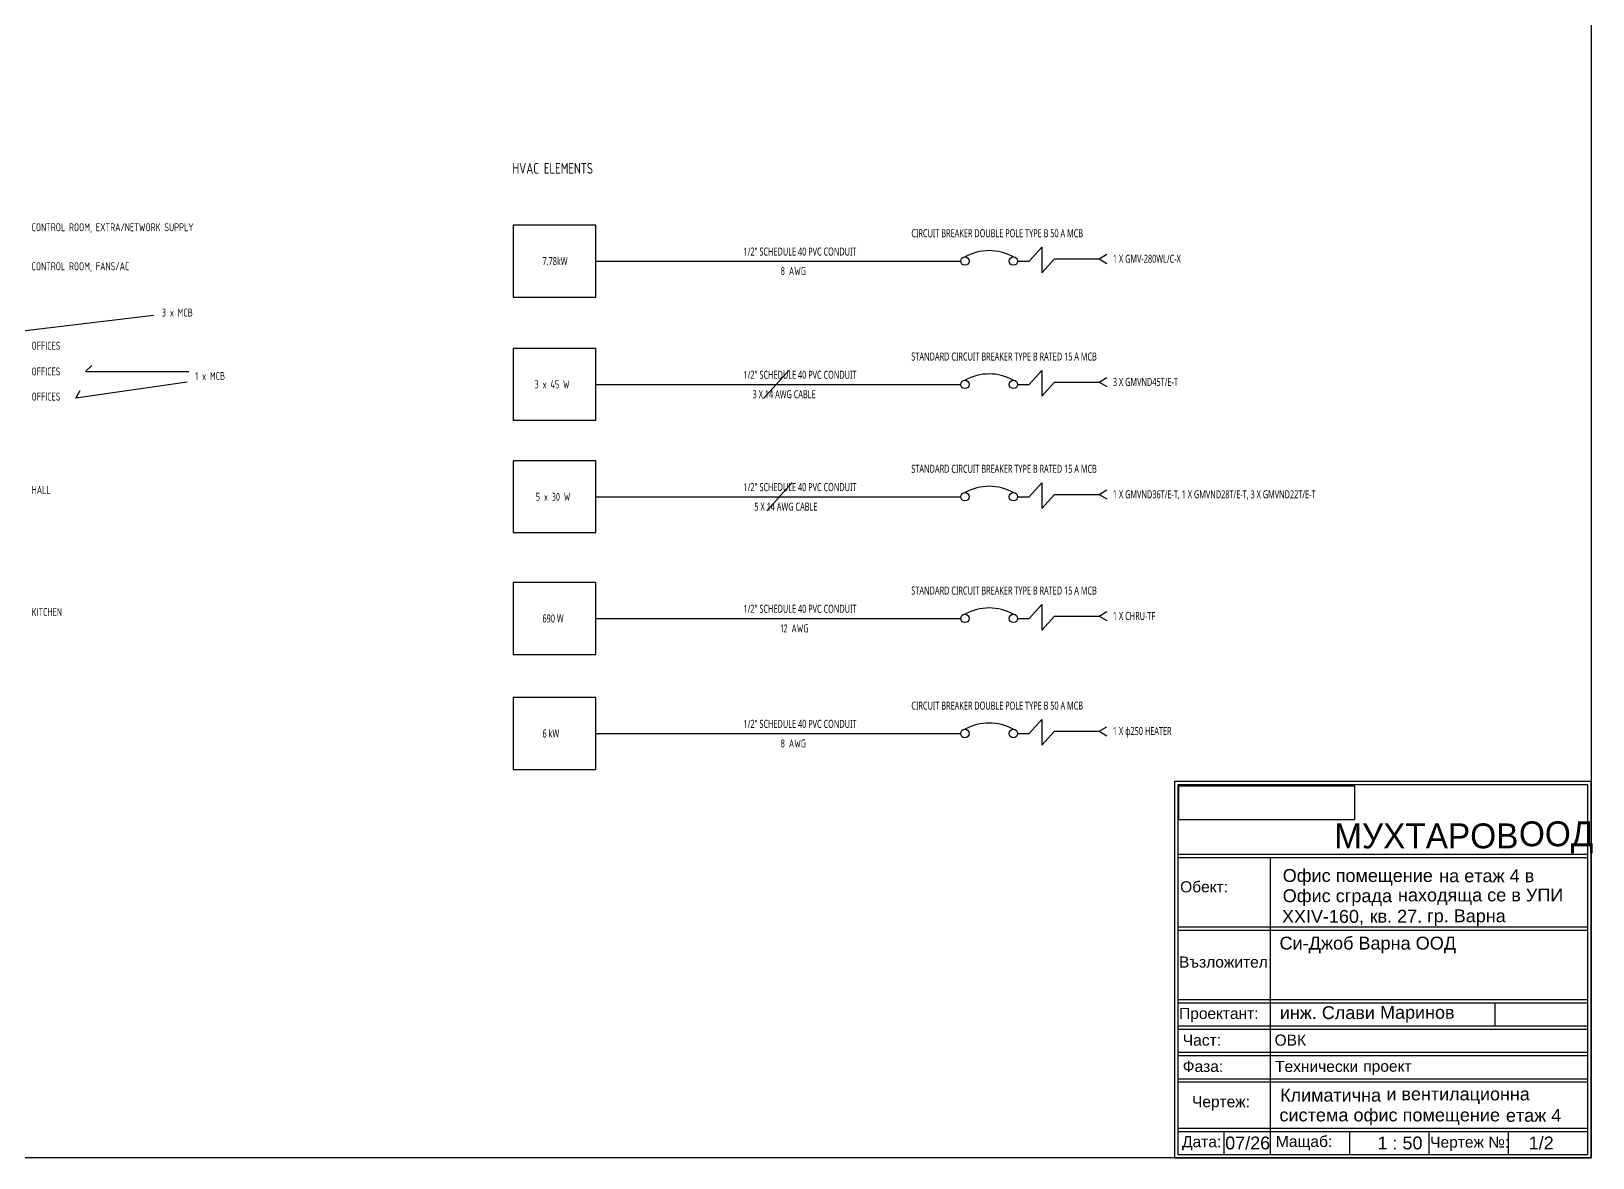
# Model space of a CAD drawing. Extents: x 25325 to 182345, y 3956 to 147305.
# Drawn here: x 91187.53 to 91200.81, y 73637.61 to 73647.19 of the extents above; entities that cross this region are included whole.
import ezdxf

# ---------------------------------------------------------------- set-up
doc = ezdxf.new("R2010")
doc.units = 0
doc.header["$MEASUREMENT"] = 0
for name, color, linetype in [('CAT6A UNDERGROUND PORTS ROUTING', 1, 'CONTINUOUS'), ('ELSH', 111, 'CONTINUOUS'), ('POWER DISTRIBUTION CONTROL LOOP', 2, 'CONTINUOUS'), ('WIFI LAN', 4, 'CONTINUOUS')]:
    doc.layers.add(name, color=color, linetype=linetype)
doc.styles.add('PDF Arial', font='arial.ttf')
doc.styles.add('PDF Bahnschrift', font='bahnschrift.ttf')
doc.styles.get("Standard").update_dxf_attribs({"font": 'simplex.shx', "width": 0.7, "height": 10})
doc.styles.add('Tabla_100', font='simplex.shx', dxfattribs={"width": 0.7, "height": 20})
picture_1 = doc.add_image_def('image1.png', size_in_pixel=(1024, 200))

# ---------------------------------------------------------------- blocks, each defined once
blk = doc.blocks.new('Sheet-Климатична и вентилационна система офис помещение етаж 4_1')
at = {"layer": 'CAT6A UNDERGROUND PORTS ROUTING', "color": 7, "transparency": 33554687}
for points in [[(32.795, 23.07), (32.795, 0.315)], [(29.251, 0.315), (32.795, 0.315), (32.795, 3.516), (29.251, 3.516), (29.251, 0.315)], [(29.279, 0.343), (32.767, 0.343), (32.767, 3.488), (29.279, 3.488), (29.279, 0.343)], [(29.279, 2.898), (32.767, 2.898)], [(29.279, 2.87), (32.767, 2.87)], [(30.066, 2.87), (30.066, 0.343)], [(29.279, 2.279), (32.767, 2.279)], [(29.279, 2.252), (32.767, 2.252)], [(29.279, 1.661), (32.767, 1.661)], [(29.279, 1.634), (32.767, 1.634)], [(31.98, 1.437), (31.98, 1.634)], [(29.279, 1.437), (32.767, 1.437)], [(29.279, 1.409), (32.767, 1.409)], [(29.279, 1.213), (32.767, 1.213)], [(29.279, 1.185), (32.767, 1.185)], [(29.279, 0.988), (32.767, 0.988)], [(29.279, 0.961), (32.767, 0.961)], [(29.279, 0.567), (32.767, 0.567)], [(29.279, 0.539), (32.767, 0.539)], [(29.673, 0.343), (29.673, 0.539)], [(30.742, 0.343), (30.742, 0.539)], [(31.417, 0.343), (31.417, 0.539)], [(32.092, 0.343), (32.092, 0.539)], [(32.795, 0.315), (0.788, 0.315)]]:
    blk.add_lwpolyline(points, dxfattribs=at)
at = {"layer": 'CAT6A UNDERGROUND PORTS ROUTING', "color": 7, "attachment_point": 7}
for s, insert, char_height, style in [('\\W1.000010;МУХТАРОВ', (30.61, 2.945), 0.21199, 'PDF Bahnschrift'), ('\\W1.000134;ООД', (32.181, 2.904), 0.21199, 'PDF Bahnschrift'), ('\\W1.000630;Обект:', (29.3, 2.572), 0.09445, 'PDF Arial'), ('\\W1.004140;Офис помещение', (30.172, 2.629), 0.10936, 'PDF Arial'), ('\\W1.004505;на етаж 4 в', (31.503, 2.658), 0.10936, 'PDF Arial'), ('\\W1.005380;Офис сграда', (30.172, 2.457), 0.10936, 'PDF Arial'), ('\\W1.004792;находяща се в УПИ', (31.152, 2.465), 0.10936, 'PDF Arial'), ('\\W1.000802;XXIV-160,', (30.166, 2.294), 0.10936, 'PDF Arial'), ('\\W1.001512;кв. 27.', (30.912, 2.316), 0.10936, 'PDF Arial'), ('\\W1.016859;гр.', (31.399, 2.286), 0.10936, 'PDF Arial'), ('\\W1.000694;Варна', (31.627, 2.286), 0.10936, 'PDF Arial'), ('\\W1.006342;Си-Джоб Варна ООД', (30.145, 2.054), 0.10936, 'PDF Arial'), ('\\W1.002053;Възложител:', (29.29, 1.932), 0.09445, 'PDF Arial'), ('\\W1.000341;инж. Слави', (30.148, 1.494), 0.10936, 'PDF Arial'), ('\\W1.000864;Маринов', (31, 1.465), 0.10936, 'PDF Arial'), ('\\W0.998285;Проектант:', (29.291, 1.468), 0.09445, 'PDF Arial'), ('\\W1.005299;Част:', (29.322, 1.268), 0.09445, 'PDF Arial'), ('\\W1.000412;ОВК', (30.103, 1.268), 0.09445, 'PDF Arial'), ('\\W1.000171;Фаза:', (29.322, 1.044), 0.09445, 'PDF Arial'), ('\\W1.000811;Технически', (30.107, 1.044), 0.09445, 'PDF Arial'), ('\\W1.000840;проект', (30.857, 1.019), 0.09445, 'PDF Arial'), ('\\W0.998777;Чертеж:', (29.401, 0.717), 0.09445, 'PDF Arial'), ('\\W1.000756;Климатична', (30.15, 0.792), 0.10936, 'PDF Arial'), ('\\W1.000400;и вентилационна', (31.054, 0.772), 0.10936, 'PDF Arial'), ('\\W1.007118;система офис помещение', (30.144, 0.592), 0.10936, 'PDF Arial'), ('\\W1.004504;етаж 4', (32.07, 0.62), 0.10936, 'PDF Arial'), ('\\W1.002132;Дата:', (29.316, 0.378), 0.09445, 'PDF Arial'), ('\\W1.000713;07/26', (29.683, 0.385), 0.10936, 'PDF Arial'), ('\\W1.004903;Мащаб:', (30.114, 0.38), 0.09445, 'PDF Arial'), ('\\W1.001082;1 : 50', (30.978, 0.385), 0.10936, 'PDF Arial'), ('\\W1.001493;Чертеж №:', (31.426, 0.373), 0.09445, 'PDF Arial'), ('\\W1.001316;1/2', (32.264, 0.385), 0.10936, 'PDF Arial')]:
    blk.add_mtext(s, dxfattribs=dict(at, insert=insert, char_height=char_height, style=style))
at = {"layer": 'CAT6A UNDERGROUND PORTS ROUTING'}
image = blk.add_image(picture_1, insert=(29.29, 3.189), size_in_units=(1.493, 0.292), dxfattribs=at)
image.dxf.flags = 15

msp = doc.modelspace()

# ---------------------------------------------------------------- linework, layer by layer
at = {"layer": 'ELSH'}
for p, q in [((91193.971, 73644.31), (91193.755, 73644.07)), ((91193.997, 73643.354), (91193.781, 73643.114))]:
    msp.add_line(p, q, dxfattribs=at)
at = {"layer": 'POWER DISTRIBUTION CONTROL LOOP'}
for p, q in [((91196.014, 73645.239), (91196.121, 73645.358)), ((91196.121, 73645.358), (91196.121, 73645.139)), ((91196.607, 73645.258), (91196.673, 73645.297)), ((91192.328, 73645.239), (91195.431, 73645.239)), ((91195.915, 73645.239), (91196.014, 73645.239)), ((91196.121, 73645.139), (91196.228, 73645.258)), ((91196.228, 73645.258), (91196.607, 73645.258)), ((91196.607, 73645.258), (91196.673, 73645.219)), ((91196.014, 73644.19), (91196.121, 73644.309)), ((91196.121, 73644.309), (91196.121, 73644.09)), ((91196.607, 73644.21), (91196.673, 73644.248)), ((91192.328, 73644.19), (91195.431, 73644.19)), ((91195.915, 73644.19), (91196.014, 73644.19)), ((91196.121, 73644.09), (91196.228, 73644.21)), ((91196.228, 73644.21), (91196.607, 73644.21)), ((91196.607, 73644.21), (91196.673, 73644.171)), ((91196.014, 73643.234), (91196.121, 73643.353)), ((91196.121, 73643.353), (91196.121, 73643.135)), ((91192.328, 73643.234), (91195.431, 73643.234)), ((91195.915, 73643.234), (91196.014, 73643.234)), ((91196.121, 73643.135), (91196.228, 73643.254)), ((91196.228, 73643.254), (91196.607, 73643.254)), ((91196.607, 73643.254), (91196.673, 73643.293)), ((91196.607, 73643.254), (91196.673, 73643.215)), ((91196.014, 73642.199), (91196.121, 73642.318)), ((91196.121, 73642.318), (91196.121, 73642.099)), ((91196.607, 73642.218), (91196.673, 73642.257)), ((91192.328, 73642.199), (91195.431, 73642.199)), ((91195.915, 73642.199), (91196.014, 73642.199)), ((91196.121, 73642.099), (91196.228, 73642.218)), ((91196.228, 73642.218), (91196.607, 73642.218)), ((91196.607, 73642.218), (91196.673, 73642.18)), ((91196.014, 73641.22), (91196.121, 73641.339)), ((91196.121, 73641.339), (91196.121, 73641.12)), ((91192.328, 73641.22), (91195.431, 73641.22)), ((91195.915, 73641.22), (91196.014, 73641.22)), ((91196.121, 73641.12), (91196.228, 73641.239)), ((91196.228, 73641.239), (91196.607, 73641.239)), ((91196.607, 73641.239), (91196.673, 73641.278)), ((91196.607, 73641.239), (91196.673, 73641.201))]:
    msp.add_line(p, q, dxfattribs=at)
for points in [[(91191.624, 73645.544), (91191.624, 73644.933), (91192.328, 73644.933), (91192.328, 73645.544)], [(91191.624, 73644.495), (91191.624, 73643.885), (91192.328, 73643.885), (91192.328, 73644.495)], [(91191.624, 73643.539), (91191.624, 73642.929), (91192.328, 73642.929), (91192.328, 73643.539)], [(91191.624, 73642.504), (91191.624, 73641.893), (91192.328, 73641.893), (91192.328, 73642.504)], [(91191.624, 73641.525), (91191.624, 73640.914), (91192.328, 73640.914), (91192.328, 73641.525)]]:
    msp.add_lwpolyline(points, close=True, dxfattribs=at)
for centre in [(91195.467, 73645.239), (91195.879, 73645.239), (91195.467, 73644.19), (91195.879, 73644.19), (91195.467, 73643.234), (91195.879, 73643.234), (91195.467, 73642.199), (91195.879, 73642.199), (91195.467, 73641.22), (91195.879, 73641.22)]:
    msp.add_circle(centre, 0.036, dxfattribs=at)
for centre in [(91195.673, 73644.905), (91195.673, 73643.856), (91195.673, 73642.9), (91195.673, 73641.865), (91195.673, 73640.886)]:
    msp.add_arc(centre, 0.423, 60.9018, 119.0982, dxfattribs=at)
at = {"layer": 'WIFI LAN'}
for p, q in [((91187.016, 73644.592), (91188.566, 73644.779)), ((91187.989, 73644.3), (91188.043, 73644.351)), ((91187.989, 73644.3), (91188.868, 73644.3)), ((91188.852, 73644.21), (91187.905, 73644.074)), ((91187.905, 73644.074), (91187.944, 73644.139)), ((91187.905, 73644.074), (91187.905, 73644.074))]:
    msp.add_line(p, q, dxfattribs=at)

# ---------------------------------------------------------------- block references
at = {"layer": 'CAT6A UNDERGROUND PORTS ROUTING'}
msp.add_blockref('Sheet-Климатична и вентилационна система офис помещение етаж 4_1', (91167.997, 73637.295), dxfattribs=at)

# ---------------------------------------------------------------- texts
at = {"layer": 'ELSH', "attachment_point": 1, "style": 'Tabla_100'}
for s, insert, char_height, width in [('8 AWG', (91193.899, 73645.188), 0.068, 0.28029), ('{\\fSegoe UI|b0|i0|c0|p0; 3 X 14 AWG CABLE }', (91193.645, 73644.14), 0.06803, 1.00055), ('{\\fSegoe UI|b0|i0|c0|p0; 5 X 14 AWG CABLE }', (91193.66, 73643.184), 0.06803, 0.77264), ('12 AWG', (91193.899, 73642.148), 0.068, 0.28029), ('8 AWG', (91193.899, 73641.169), 0.068, 0.28029)]:
    msp.add_mtext(s, dxfattribs=dict(at, insert=insert, char_height=char_height, width=width))
at = {"layer": 'POWER DISTRIBUTION CONTROL LOOP', "insert": (91191.619, 73646.074), "char_height": 0.0912, "width": 1.59001, "attachment_point": 1}
msp.add_mtext('HVAC ELEMENTS', dxfattribs=at)
at = {"layer": 'POWER DISTRIBUTION CONTROL LOOP', "attachment_point": 1, "style": 'Tabla_100'}
for s, insert, char_height in [('CONTROL ROOM, EXTRA/NETWORK SUPPLY', (91187.53, 73645.561), 0.06803), ('{\\fSegoe UI|b0|i0|c0|p0;CIRCUIT BREAKER DOUBLE POLE TYPE B 50 A MCB}', (91195.011, 73645.51), 0.06803), ('{\\fSegoe UI|b0|i0|c0|p0;1/2" SCHEDULE 40 PVC CONDUIT }', (91193.584, 73645.354), 0.06803), ('CONTROL ROOM, FANS/AC', (91187.53, 73645.229), 0.06803), ('{\\fSegoe UI|b0|i0|c0|p0;7.78kW}', (91191.874, 73645.273), 0.06803), ('{\\fSegoe UI|b0|i0|c0|p0;1 X GMV-280WL/C-X}', (91196.725, 73645.293), 0.06803), ('OFFICES', (91187.53, 73644.553), 0.068), ('{\\fSegoe UI|b0|i0|c0|p0;STANDARD CIRCUIT BREAKER TYPE B RATED 15 A MCB}', (91195.011, 73644.461), 0.06803), ('OFFICES', (91187.53, 73644.334), 0.068), ('{\\fSegoe UI|b0|i0|c0|p0;1/2" SCHEDULE 40 PVC CONDUIT }', (91193.584, 73644.306), 0.06803), ('{\\fSegoe UI|b0|i0|c0|p0;3 X GMVND45T/E-T}', (91196.725, 73644.245), 0.06803), ('OFFICES', (91187.53, 73644.12), 0.068), ('3 x 45 W', (91191.807, 73644.224), 0.068), ('{\\fSegoe UI|b0|i0|c0|p0;STANDARD CIRCUIT BREAKER TYPE B RATED 15 A MCB}', (91195.011, 73643.506), 0.06803), ('HALL', (91187.53, 73643.326), 0.068), ('{\\fSegoe UI|b0|i0|c0|p0;1/2" SCHEDULE 40 PVC CONDUIT }', (91193.584, 73643.35), 0.06803), ('5 x 30 W', (91191.817, 73643.268), 0.068), ('{\\fSegoe UI|b0|i0|c0|p0;1 X GMVND36T/E-T, 1 X GMVND28T/E-T, 3 X GMVND22T/E-T}', (91196.725, 73643.289), 0.06803), ('{\\fSegoe UI|b0|i0|c0|p0;STANDARD CIRCUIT BREAKER TYPE B RATED 15 A MCB}', (91195.011, 73642.47), 0.06803), ('KITCHEN', (91187.53, 73642.287), 0.068), ('{\\fSegoe UI|b0|i0|c0|p0;1/2" SCHEDULE 40 PVC CONDUIT }', (91193.584, 73642.315), 0.06803), ('{\\fSegoe UI|b0|i0|c0|p0;1 X CHRU-TF }', (91196.725, 73642.254), 0.06803), ('{\\fSegoe UI|b0|i0|c0|p0;690 W}', (91191.874, 73642.233), 0.06803), ('{\\fSegoe UI|b0|i0|c0|p0;CIRCUIT BREAKER DOUBLE POLE TYPE B 50 A MCB}', (91195.011, 73641.491), 0.06803), ('{\\fSegoe UI|b0|i0|c0|p0;1/2" SCHEDULE 40 PVC CONDUIT }', (91193.584, 73641.336), 0.06803), ('{\\fSegoe UI|b0|i0|c0|p0;6 kW}', (91191.874, 73641.254), 0.06803), ('{\\fSegoe UI|b0|i0|c0|p0;1 X ф250 HEATER}', (91196.725, 73641.275), 0.06803)]:
    msp.add_mtext_dynamic_manual_height_columns(s, width=3.07445, gutter_width=0.342, heights=[0], dxfattribs=dict(at, insert=insert, char_height=char_height))
at = {"layer": 'WIFI LAN', "char_height": 0.068, "width": 1.67704, "attachment_point": 1, "style": 'Tabla_100'}
for s, insert in [('3 x MCB', (91188.637, 73644.835)), ('1 x MCB', (91188.922, 73644.295))]:
    msp.add_mtext(s, dxfattribs=dict(at, insert=insert))

doc.saveas('drawing.dxf')
